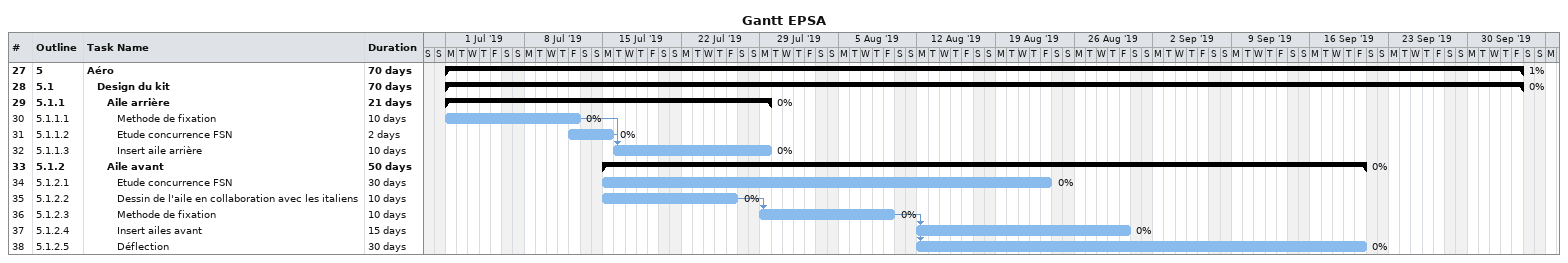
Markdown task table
Gantt EPSA

| ID | WBS | Task | Duration | Start | Finish | Predecessors | % complete |
|---|---|---|---|---|---|---|---|
| 27 | 5 | **Aéro** | 70d | 2019-07-01 | 2019-10-04 |  | 1 |
| 28 | 5.1 | **Design du kit** | 70d | 2019-07-01 | 2019-10-04 |  | 0 |
| 29 | 5.1.1 | **Aile arrière** | 21d | 2019-07-01 | 2019-07-29 |  | 0 |
| 30 | 5.1.1.1 | Methode de fixation | 10d | 2019-07-01 | 2019-07-12 |  | 0 |
| 31 | 5.1.1.2 | Etude concurrence FSN | 2d | 2019-07-12 | 2019-07-15 |  | 0 |
| 32 | 5.1.1.3 | Insert aile arrière | 10d | 2019-07-16 | 2019-07-29 | 30, 31 | 0 |
| 33 | 5.1.2 | **Aile avant** | 50d | 2019-07-15 | 2019-09-20 |  | 0 |
| 34 | 5.1.2.1 | Etude concurrence FSN | 30d | 2019-07-15 | 2019-08-23 |  | 0 |
| 35 | 5.1.2.2 | Dessin de l'aile en collaboration avec les italiens | 10d | 2019-07-15 | 2019-07-26 |  | 0 |
| 36 | 5.1.2.3 | Methode de fixation | 10d | 2019-07-29 | 2019-08-09 | 35 | 0 |
| 37 | 5.1.2.4 | Insert ailes avant | 15d | 2019-08-12 | 2019-08-30 | 36 | 0 |
| 38 | 5.1.2.5 | Déflection | 30d | 2019-08-12 | 2019-09-20 | 36 | 0 |
